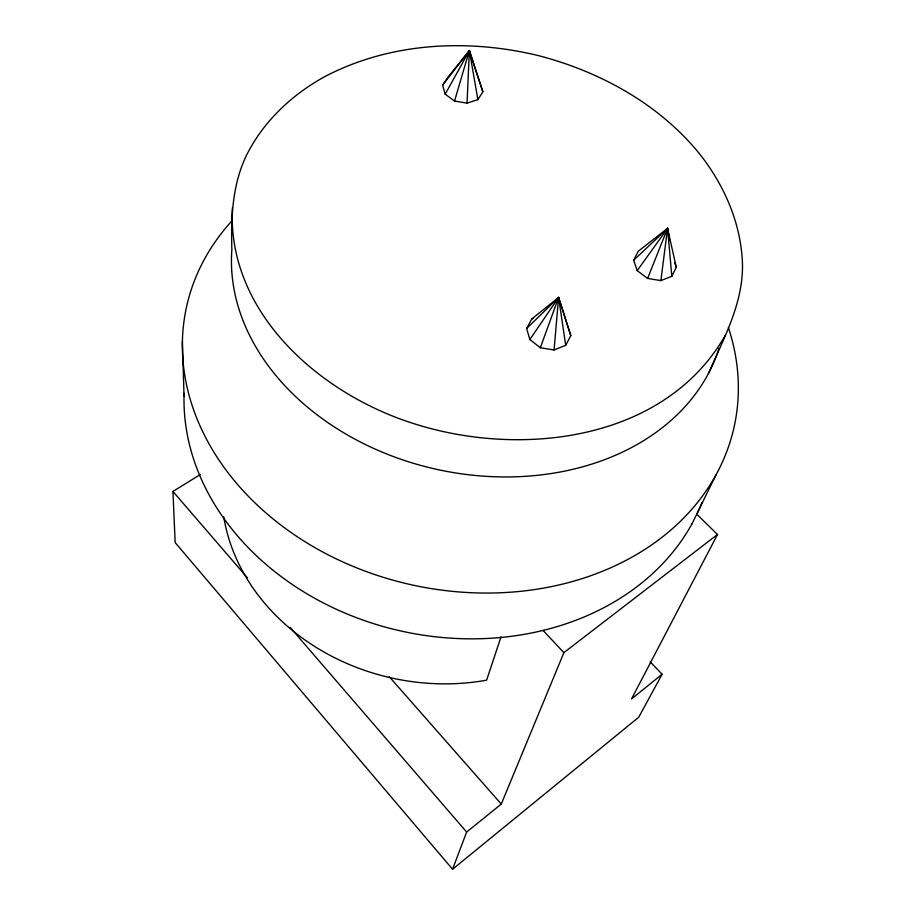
<?xml version="1.0" encoding="UTF-8"?>
<svg xmlns="http://www.w3.org/2000/svg" width="915" height="915" viewBox="0 0 915 915"><rect width="100%" height="100%" fill="white"/><g stroke="black" fill="none" stroke-linecap="round" stroke-linejoin="round"><path stroke-width="1.37" d="M708.462 373.503C724.657 336.297 745.748 298.748 742.065 256.68C739.103 218.925 722.907 183.458 699.632 153.926C659.44 104.436 601.224 72.274 540.205 56.067C468.674 38.281 389.882 42.124 323.967 77.054C291.325 95.24 263.062 121.832 246.364 155.573C232.204 184.944 231.003 217.793 231.861 249.784A249.498 191.601 12.2 0 0 442.46 470.573A249.498 191.601 12.2 0 0 719.018 348.283M467.039 103.143L469.384 50.565L447.732 77.455L442.631 85.129L445.205 94.153L454.526 101.05L467.039 103.143L477.87 99.621L482.857 91.866L469.384 50.565L442.631 85.129M554.067 349.965L558.596 297.466L531.844 318.912L526.628 328.485L529.842 339.511L540.33 347.746L554.067 349.965L565.71 345.31L570.8 335.622L558.596 297.466L526.628 328.485M660.882 280.596L667.561 228.361L638.212 251.305L633.649 260.26L637.217 270.634L647.626 278.423L660.882 280.596L671.827 276.296L676.265 267.237L667.561 228.361L633.649 260.26M454.526 101.05L469.384 50.565L482.857 91.866M500.997 636.92L486.608 680.188A210.244 178.196 12.2 0 1 223.763 516.918M540.33 347.746L558.596 297.466L570.8 335.622M200.374 474.496L172.935 491.447L175.165 542.584L452.559 869.25L466.639 832.044L501.271 804.079L563.892 652.635L717.497 534.497L696.864 514.322A267.203 217.976 12.2 0 0 701.896 502.758M647.626 278.423L667.561 228.361L669.002 236.596M468.194 53.127L469.384 50.565L477.87 99.621M715.862 475.16L692.037 523.723M717.497 534.497L631.499 698.969L662.128 674.241L650.256 661.911M662.128 674.241L638.716 717.234L452.559 869.25M445.205 94.153L469.384 50.565M725.023 335.805C664.084 441.636 519.903 457.935 413.042 423.371C320.033 393.885 227.046 313.01 232.376 207.797M529.842 339.511L558.596 297.466L565.71 345.31M637.217 270.634L667.561 228.361L671.827 276.296M556.926 299.331L558.596 297.466M663.547 232.433L667.561 228.361M531.844 318.912L533.388 318.306M692.037 523.712A267.203 217.976 12.2 0 1 543.053 630.424L538.363 631.522A267.203 217.976 12.2 0 1 184.109 393.313M543.041 630.435L563.892 652.635M389.241 676.688L501.271 804.079M172.935 491.447L247.53 577.948M290.421 627.679L466.639 832.044M674.618 262.685L676.265 267.237M669.357 238.632L669.711 240.656M182.405 341.615L184.029 396.161M728.363 327.478A280.299 223.42 12.2 0 1 413.18 585.177A280.299 223.42 12.2 0 1 232.524 220.263"/></g></svg>
